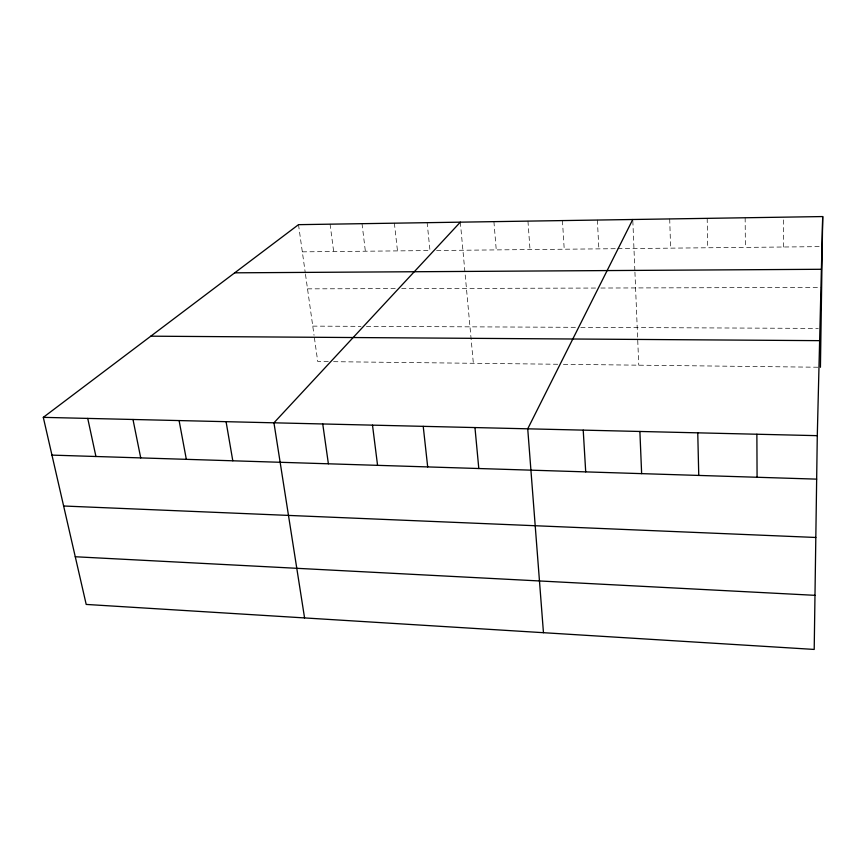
<?xml version="1.0" encoding="UTF-8"?>
<svg xmlns="http://www.w3.org/2000/svg" width="866" height="866" viewBox="0 0 866 866"><rect width="100%" height="100%" fill="white"/><g stroke="black" fill="none" stroke-linecap="round" stroke-linejoin="round"><path stroke-width="0.65" stroke-dasharray="4.33 3.25" d="M783.546 247.005L783.654 217.171M302.331 251.854L429.991 250.566L427.133 222.67M436.572 250.501L616.408 248.694M617.761 248.683L820.914 246.626M307.527 288.854L396.401 288.605M401.694 288.595L598.254 288.042M600.885 288.032L821.628 287.415M312.767 326.125L361.003 326.341M366.405 326.374L575.576 327.316M580.783 327.337L818.316 328.409M328.301 361.631L317.735 361.512L314.239 336.614M333.583 361.685L558.137 364.261M563.43 364.315L817.764 367.227M298.51 224.662L305.297 272.996M305.481 274.316L314.055 335.304M330.065 224.175L333.659 251.541M362.02 223.677L365.365 251.227M394.376 223.179L397.483 250.902M460.322 222.161L473.356 363.287M493.923 221.642L496.25 249.906M527.957 221.111L530.014 249.56M562.445 220.581L564.221 249.213M597.367 220.04L598.861 248.867M632.819 220.819L634.875 270.852M634.93 272.162L638.762 365.181M669.71 218.925L670.598 248.141M707.176 218.351L707.738 247.773M745.15 217.767L745.377 247.395"/><path stroke-width="1.3" d="M822.7 216.565L817.288 435.663L814.202 649.435L86.199 604.425L43.3 417.358L298.51 224.662L822.7 216.565L820.427 367.26M632.765 219.499L527.73 428.822L543.458 632.689M460.322 222.161L273.948 422.814L304.572 617.923M234.718 272.822L821.401 269.283M150.814 336.181L819.637 340.652M43.3 417.358L817.288 435.663M51.96 455.115L816.66 479.136M63.629 506.004L815.815 537.472M75.266 556.751L814.982 595.332M87.737 418.408L95.931 456.501M132.985 419.48L140.725 457.908M179.1 420.573L186.331 459.337M226.069 421.688L232.802 460.799M322.747 423.972L328.387 463.797M372.499 425.141L377.565 465.345M423.225 426.343L427.685 466.915M474.958 427.566L478.801 468.517M583.219 430.131L585.708 471.883M639.887 431.474L641.641 473.637M697.758 432.838L698.754 475.434M756.873 434.234L757.079 477.263"/></g></svg>
